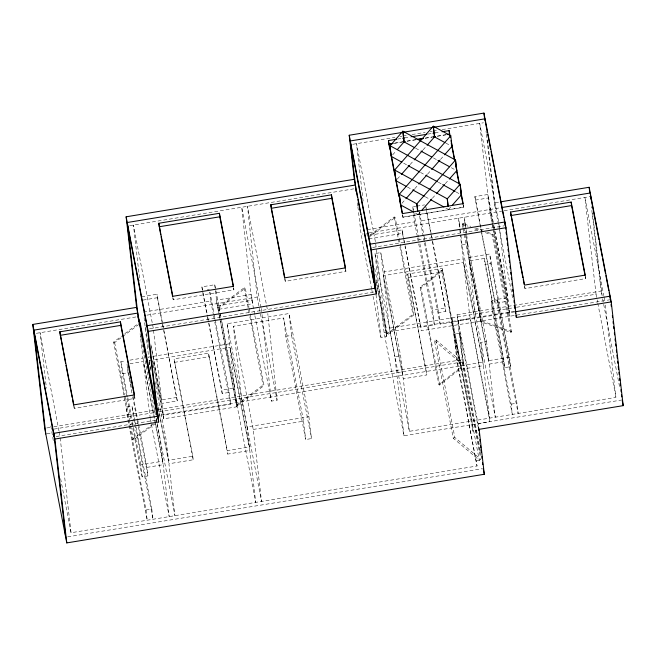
<?xml version="1.0" encoding="UTF-8"?>
<svg xmlns="http://www.w3.org/2000/svg" width="656" height="656" viewBox="0 0 656 656"><rect width="100%" height="100%" fill="white"/><g stroke="black" fill="none" stroke-linecap="round" stroke-linejoin="round"><path stroke-width="0.49" stroke-dasharray="3.28 2.46" d="M401.931 203.303L405.318 199.457M414.789 188.69L418.167 184.844M427.638 174.07L431.025 170.224M440.496 159.457L443.882 155.603M392.616 154.906L396.003 151.069M397.274 179.104L400.668 175.267M410.156 164.508L413.551 160.663M423.046 149.904L426.433 146.067M420.16 212.134L418.126 214.446L417.897 212.503M432.361 198.301L435.756 194.463M445.252 183.705L448.638 179.859M450.59 207.132L448.556 209.444L448.327 207.501M462.8 227.46L462.218 224.45L463.095 223.639L470.828 226.369M464.153 234.487L480.971 321.85L510.909 332.436L492.156 235.028L493.033 234.217L487.244 232.175M480.971 321.85L481.857 321.038L465.03 233.675M510.909 332.436L511.795 331.624L493.033 234.217M441.496 270.297L460.258 367.704L461.102 368.139L439.725 385.047L438.88 384.613L420.119 287.205L441.496 270.297L442.341 270.731L461.381 369.271L483.439 365.646L463.571 262.457L383.407 275.635L389.467 328.156L409.344 431.336L615.927 397.38L604.996 302.646M439.725 385.047L420.963 287.648L442.341 270.731M438.88 384.613L460.258 367.704M134.833 420.89L131.938 405.859L126.149 406.81L127.33 417.044L147.198 520.224L146.017 509.999L113.619 342.079L121.631 336.061M124.829 333.658L139.244 322.834M113.619 342.079L114.652 342.58L121.86 337.159M122.664 336.561L138.678 324.531M249.157 308.279L264.048 385.605L237.62 405.449L236.586 404.949L217.833 307.549L244.253 287.697L245.287 288.197L248.96 307.279M217.833 307.549L218.866 308.041L245.287 288.197M370.107 235.028L394.125 216.98L395.158 217.48L399.028 237.562M368.738 237.324L395.158 217.48M153.201 423.85L132.381 439.479L133.414 439.979L155.029 423.743M236.586 404.949L263.015 385.105L264.048 385.605M386.458 334.232L412.886 314.388L413.92 314.88L387.491 334.732L386.458 334.232L376.019 280.005M436.068 340.038L454.829 437.462L480.856 459.38L479.298 460.176L453.271 438.257L434.51 340.841L436.068 340.038L462.095 361.956L480.471 457.371M434.51 340.841L460.545 362.76L462.095 361.956M453.271 438.257L454.829 437.462M207.37 289.534L209.387 289.198M208.698 323.433L222.204 393.559L229.256 392.378L209.969 292.199M352.748 144.287L394.978 137.342M400.004 136.514L402.013 136.186M403.022 136.022L407.04 135.357M412.066 134.529L425.137 132.381M430.164 131.561L432.181 131.225M433.181 131.061L437.208 130.396M442.234 129.576L483.456 122.795M397.544 139.072L401.595 138.408M404.621 137.908L410.689 136.915M427.876 134.086L431.919 133.422M434.953 132.922L440.004 132.094M394.92 143.074L403.005 141.745M407.048 141.081L416.15 139.589M425.244 138.088L433.337 136.76M437.38 136.095L446.474 134.603M393.928 143.393L402.013 142.065M407.073 141.237L416.166 139.744M425.268 138.244L432.337 137.079M437.396 136.251L446.49 134.759M129.658 225.68L355.806 188.51M413.337 211.847L412.763 206.837L415.724 206.345M416.708 206.181L424.596 204.885M481.455 232.167L474.878 196.62L487.9 194.479L493.689 224.532M475.28 200.113L488.31 197.973L493.32 224.016M402.915 217.103L463.571 207.14M402.53 215.102L402.94 217.267L463.587 207.296L463.275 204.549M512.574 297.742L494.304 202.868L499.355 202.04M367.442 229.616L414.502 221.884L413.452 212.856M424.317 241.974L420.266 220.941L500.454 207.755M371.69 289.329L361.079 234.233L363.096 233.905M369.139 232.913L503.127 210.888M504.128 210.724L590.654 196.497M369.533 235.242L402.095 229.887L403.834 238.923M368.951 238.899L402.497 233.388L402.095 229.887M509.573 357.192L510.663 366.655L504.899 367.606L504.21 361.645L484.341 258.464L469.278 260.94L489.146 364.121L495.28 417.208L461.996 244.983L459.577 224.008L465.35 223.056L464.235 217.275L468.876 257.439L488.745 360.62L509.573 357.192L489.704 254.011L468.876 257.439M372.616 247.468L504.333 225.812M384.113 332.608L470.04 318.513L489.909 421.693L403.981 435.789L384.113 332.608L374.986 253.552L380.775 252.601L400.644 355.782L402.899 375.314L383.03 272.133L380.775 252.601M141.68 296.758L157.005 294.241L177.276 400.898L161.95 403.415L151.733 350.329M202.335 290.378L201.925 286.852L214.75 284.745L215.717 289.755M461.996 244.983L467.769 244.032L465.924 228.05M143.041 300.079L157.407 297.717L157.005 294.241M284.679 278.333L285.253 281.334L345.909 271.363L345.605 268.739M172.84 297.799L173.225 299.808L233.88 289.837L233.684 288.082M383.03 272.133L463.169 258.956L460.414 235.119M143.459 312.125L210.756 301.063L209.731 292.166M36.318 333.322L138.137 316.586M146.878 315.151L257.201 297.012L247.484 206.312L267.361 309.493M409.344 431.336L403.276 378.815L426.851 374.945L407.688 274.036L442.226 268.361L461.381 369.271M504.899 367.606L485.03 264.425L490.795 263.474L489.704 254.011M408.089 277.537L442.628 271.863L442.226 268.361M149.527 328.861L374.666 291.854M149.051 360.579L229.912 347.286L249.78 450.467L227.722 454.091L227.32 450.59L249.378 446.966L229.51 343.785L227.189 323.711L289.042 313.543L308.91 416.724L311.452 438.585L305.671 439.536L285.803 336.348L283.679 317.988L233.364 326.262L241.67 398.249L261.539 501.43L253.232 429.442L233.364 326.262M524.595 286.582L524.98 288.583L585.636 278.611L585.332 275.987M404.022 239.924L420.849 327.287L434.37 325.064L432.632 310.017L445.457 307.91L431.566 235.783M493.517 225.024L508.179 301.153L495.157 303.293L494.747 299.8L507.777 297.66L495.042 231.543M130.979 418.782L122.295 373.699L120.868 361.645L125.878 360.816M129.888 360.16L142.926 358.02L139.892 331.739M150.962 369.098L148.65 357.077L151.675 356.577M152.692 356.413L229.51 343.785M491.278 300.973L511.147 404.153L512.328 414.412L492.459 311.223L491.278 300.973L497.092 300.022L516.961 403.202L518.142 413.452L498.273 310.272L497.092 300.022M285.803 336.348L291.584 335.405L289.042 313.543M514.542 311.887L440.135 324.121L438.798 312.568L445.859 311.411L445.457 307.91M129.913 363.727L143.328 361.522L154.127 417.618M157.161 423.505L174.914 515.665L168.92 463.759L193.192 459.774L174.029 358.865L208.567 353.19L227.32 450.59M479.733 450.524L462.234 359.66L457.052 314.724L601.126 291.034L591.384 206.607M174.43 362.366L208.969 356.692L208.567 353.19M389.467 328.156L515.452 307.443M516.461 307.279L596.058 294.2L584.89 197.448L603.799 295.618M122.295 373.699L128.027 372.756L127.043 364.195M514.575 311.157L458.15 320.431L463.341 365.376M610.523 299.677L421.25 330.796L405.014 246.443M60.623 478.642L71.045 532.738L477.035 466.006L457.658 363.227L454.28 333.953L460.045 333.002L478.421 428.417M73.866 406.367L74.251 408.368L134.906 398.397L134.603 395.773M467.769 244.032L486.531 341.44L480.758 342.383L483.037 362.137L159.039 415.396M403.981 435.789L394.855 356.733L400.644 355.782M176.874 397.421L161.548 399.939L150.946 344.843M222.204 393.559L221.802 390.033L234.618 387.926L221.695 320.809M46.732 427.966L52.8 426.966M53.808 426.802L156.923 409.852M157.94 409.68L462.234 359.66M54.202 429.065L155.193 412.46M159.236 411.796L457.166 362.825L451.976 317.881L471.844 421.062L473.042 431.377L476.879 430.746M457.658 363.227L463.423 362.284L460.045 333.002M46.822 433.846L51.873 433.009M229.256 392.378L230.625 404.244L163.328 415.305L152.52 359.209M489.146 364.121L504.21 361.645M56.195 436.502L156.997 419.93M153.315 364.728L163.729 418.823L236.8 406.81L229.912 347.286M249.378 446.966L247.058 426.892L308.91 416.724M253.232 429.442L303.548 421.177L283.679 317.988M133.217 396.257L146.911 467.384L147.895 475.936L142.163 476.879L140.737 464.825L162.795 461.201L160.408 440.75L157.12 423.678M158.293 407.163L168.518 460.258L192.782 456.264L174.029 358.865M511.147 404.153L516.961 403.202M146.911 467.384L163.196 464.702L154.324 418.618M622.101 399.93L478.019 423.62L478.577 428.483M146.017 509.999L151.807 509.048L135.021 421.89M476.42 460.651L481.225 459.864M67.699 536.862L482.193 468.728M217.636 305.893L252.175 300.251L251.068 294.511L216.529 300.112L218.046 309.411L252.576 303.736L252.175 300.251M373.043 296.348L380.947 337.414L386.72 336.471L375.585 242.687M254.897 315.782L271.338 401.136L277.07 400.193L267.796 313.568M475.649 228.075L482.414 230.461M462.218 224.45L468.007 226.5M474.772 228.887L478.634 230.256M485.391 232.642L492.156 235.028M481.857 321.038L511.795 331.624M420.119 287.205L420.963 287.648M445.875 143.098L450.262 145.501M415.633 148.207L420.094 150.642M433.477 157.965L437.044 159.916M451.32 167.731L454.887 169.683M403.661 163.18L407.212 165.132M420.521 172.446L424.957 174.881M438.265 182.188L441.816 184.139M456.01 191.929L460.446 194.373M407.409 187.009L411.87 189.445M425.252 196.767L429.713 199.211M445.777 207.993L448.45 209.461L448.228 207.517M415.387 213.02L418.02 214.463L417.798 212.519M603.987 296.619L604.758 300.628M601.126 291.034L602.044 295.799M602.618 298.751L619.977 388.91M596.058 294.2L597.6 302.211M597.796 303.211L615.927 397.38M585.25 276.611L585.636 278.611M498.585 221.433L479.684 123.262L490.048 213.036L509.917 316.217L498.781 222.433M493.886 225.533L494.845 230.543M489.638 209.535L492.533 224.557M492.73 225.566L493.689 230.568M493.886 231.576L509.507 312.715M490.795 263.474L510.663 366.655M474.878 196.62L494.747 299.8M481.652 233.175L495.157 303.293M463.185 205.139L463.587 207.296M463.095 223.639L463.677 226.648M463.874 227.657L464.842 232.675M462.988 228.468L463.956 233.487M459.577 224.008L458.462 218.227L460.299 234.118M463.169 258.956L483.037 362.137M457.052 314.724L479.118 429.327M463.423 362.284L479.667 446.646M479.864 447.654L480.446 450.664M479.93 451.533L480.504 454.534M460.545 362.76L479.298 460.176M454.28 333.953L473.042 431.377M457.166 362.825L477.035 466.006M426.162 207.731L431.369 234.774M426.564 211.232L432.165 240.285M432.353 241.285L445.859 311.411M419.512 212.396L423.948 235.43M424.137 236.439L425.104 241.441M425.301 242.449L438.798 312.568M424.506 242.974L440.135 324.121M412.763 206.837L418.544 236.89M418.741 237.89L419.127 239.891M419.897 243.901L432.632 310.017M414.502 221.884L417.396 236.914M417.585 237.915L418.553 242.925M418.741 243.925L434.37 325.064M402.497 233.388L403.653 239.415M403.85 240.416L404.235 242.425M407.688 274.036L426.851 374.945M399.217 238.563L413.92 314.88M394.125 216.98L398.184 238.071M398.381 239.071L399.151 243.089M399.93 247.107L412.886 314.388M383.407 275.635L403.276 378.815M375.388 241.679L356.487 143.508L363.121 201.007M374.986 253.552L394.855 356.733M374.732 268.452L387.491 334.732M366.852 233.29L367.426 236.291M376.298 282.375L386.72 336.471M371.886 290.337L372.272 292.338M345.523 269.362L345.909 271.363M291.584 335.405L311.452 438.585M261.014 307.434L241.728 207.263L251.469 297.955L254.708 314.782M261.211 308.443L261.924 313.502M257.201 297.012L277.07 400.193M244.253 287.697L249.091 312.805M249.862 316.823L263.015 385.105M233.495 287.836L233.88 289.837M227.189 323.711L247.058 426.892M215.906 290.756L221.507 319.808M218.866 308.041L219.637 312.059M219.826 313.068L220.793 318.086M220.99 319.087L237.62 405.449M235.84 399.201L255.709 502.389L249.78 450.467M236.8 406.81L216.931 303.63L215.439 290.706M210.756 301.063L213.462 315.085M213.651 316.085L214.619 321.096M214.807 322.096L230.625 404.244M201.925 286.852L202.893 291.863M203.089 292.863L207.526 315.905M207.714 316.905L208.682 321.916M208.87 322.916L221.802 390.033M202.72 292.379L207.353 316.422M207.542 317.422L208.51 322.432M208.969 356.692L227.722 454.091M157.407 297.717L162.417 323.761M162.614 324.769L163.574 329.771M163.77 330.78L177.276 400.898M153.274 328.246L133.406 225.065L139.867 281.039M150.962 346.319L151.536 349.32M152.545 360.726L153.119 363.727M148.363 347.418L145.435 325.417M154.939 381.562L155.521 384.572M155.71 385.58L166.157 439.799L168.518 460.258M157.522 403.161L158.096 406.162M149.24 361.579L151.175 371.599M158.309 408.663L168.92 463.759M156.202 418.495L156.973 422.505M142.926 358.02L155.464 423.136M155.652 424.137L162.795 461.201M150.281 418.438L143.328 361.522M150.478 419.438L151.249 423.448M151.438 424.448L169.191 516.608L163.196 464.702M134.521 396.396L134.906 398.397M127.617 367.204L129.158 375.216M129.355 376.216L129.937 379.225M130.126 380.226L130.708 383.235M130.897 384.236L132.053 390.246M128.027 372.756L132.463 395.798M132.66 396.798L137.096 419.84M137.284 420.84L138.252 425.851M138.449 426.851L147.895 475.936M120.868 361.645L127.625 396.708M127.813 397.708L132.25 420.75M132.446 421.751L140.737 464.825M131.749 422.784L142.163 476.879M114.652 342.58L124.706 394.789M124.902 395.798L130.511 424.916M130.7 425.924L133.414 439.979M58.974 430.877L40.065 332.707L46.428 388.196M59.163 431.878L59.942 435.887M53.292 440.578L50.594 424.514M155.382 414.633L141.442 341.341M156.161 418.651L156.932 422.669M140.86 336.348L141.327 340.341M592.598 213.339L602.11 295.733M524.677 285.959L524.98 288.583M487.49 139.99L495.411 208.583M486.039 131.249L486.268 133.266M486.391 134.275L494.304 202.868M484.341 258.464L485.03 264.425M486.531 341.44L488.745 360.62M483.439 365.646L489.507 418.159L469.63 314.978L463.571 262.457M465.35 223.056L465.809 227.05M469.278 260.94L475.403 314.027M425.687 205.599L425.99 208.231M419.045 210.346L420.266 220.941M402.62 214.52L402.94 217.267M376.027 294.741L380.947 337.414M357.446 202.737L357.799 205.787M357.914 206.796L361.079 234.233M303.548 421.177L305.671 439.536M284.95 278.71L285.253 281.334M214.75 284.745L215.324 289.714M192.782 456.264L193.192 459.774M173.028 298.054L173.225 299.808M153.512 330.28L163.729 418.823M144.099 317.668L144.566 321.711M144.681 322.719L148.65 357.077M149.281 362.612L149.519 364.654M154.693 409.434L155.046 412.485M151.807 509.048L152.987 519.273L133.119 416.093L131.938 405.859M73.948 405.744L74.251 408.368M60.172 437.905L71.045 532.738M262.031 314.519L271.338 401.136"/><path stroke-width="0.98" d="M405.99 198.686L414.108 189.461M418.848 184.074L426.966 174.84M431.697 169.453L439.823 160.22M444.555 154.841L452 146.378M390.025 145.78L402.915 131.175L404.145 141.844L397.364 149.527M401.341 174.496L409.483 165.271M414.231 159.892L422.366 150.675M427.113 145.296L434.575 136.842L433.337 126.173L394.691 169.978L395.806 179.67M421.513 210.601L431.689 199.071M436.437 193.692L444.571 184.475M449.319 179.096L456.781 170.642L455.543 159.974L416.888 203.778L417.79 211.535M451.943 205.599L461.439 194.84L460.209 184.172L447.318 198.776L448.22 206.533M611.22 301.891L623.2 405.646L479.118 429.327L484.308 474.272L66.781 542.906L54.874 439.044L158.662 421.988L148.207 331.411L376.372 293.904L354.297 179.293L349.213 135.243L483.939 113.094L506.014 227.706L516.379 317.479L611.22 301.891L589.154 187.28L500.364 201.876M392.919 143.566L388.869 144.23L388.45 140.573L396.536 139.236M402.604 138.244L404.621 137.908M411.697 136.743L426.867 134.259M432.927 133.258L434.953 132.922M442.029 131.766L449.106 130.601L450.451 137.604M392.895 143.41L388.852 144.074L389.82 149.076M403.005 141.745L405.031 141.409M417.159 139.416L423.227 138.424M433.337 136.76L435.354 136.432M447.482 134.431L449.508 134.103M403.022 141.901L405.047 141.573M417.175 139.572L423.243 138.58M433.354 136.915L435.371 136.587M447.507 134.587L449.524 134.259L449.106 130.601M158.662 421.988L136.596 307.377L126.132 216.8L354.297 179.293M355.396 185.008L127.239 222.515L138.49 319.62M158.76 223.27L219.416 213.298L233.479 286.336L172.823 296.299L158.76 223.27L160.704 234.774M270.789 204.795L331.444 194.832L345.507 267.861L284.852 277.832L270.789 204.795L271.092 207.427M331.444 194.832L331.846 198.333L271.19 208.296L272.929 217.308M159.162 226.771L219.817 216.8L219.416 213.298M501.463 207.591L590.252 192.995L590.958 199.096M510.516 212.044L571.171 202.073L585.234 275.11L524.579 285.081L510.516 212.044L519.593 260.571M510.917 215.545L571.573 205.574L571.171 202.073M376.372 293.904L371.288 249.854L506.014 227.706M66.781 542.906L44.706 428.294L32.8 324.433L136.596 307.377M137.735 313.084L33.899 330.148L45.805 434.01M59.778 331.829L120.433 321.866L134.496 394.896L73.849 404.867L59.778 331.829L65.584 363.35M60.188 335.339L120.835 325.368L120.433 321.866M375.265 288.189L147.108 325.696L157.563 416.273M65.682 537.19L53.767 433.329L157.604 416.265M450.779 135.792L433.239 126.19L434.469 136.858L444.998 142.614M414.748 147.715L404.039 141.86L402.809 131.192L455.444 159.99L456.674 170.658M420.988 151.134L431.697 156.989M437.937 160.408L449.54 166.755M391.238 156.366L401.89 162.212M408.098 165.624L419.635 171.954M425.842 175.365L437.38 181.704M442.702 184.623L455.125 191.445M395.814 180.662L406.523 186.517M412.763 189.937L424.358 196.283M430.607 199.695L443.989 207.017M400.472 204.861L413.633 212.06M590.654 196.497L598.953 239.571M599.338 241.58L602.233 256.603M602.618 258.612L605.513 273.634M605.898 275.635L608.793 290.665M609.178 292.666L610.523 299.677M622.282 400.882L623.2 405.646M571.573 205.574L585.062 275.61M519.978 262.572L522.865 277.578M523.25 279.579L524.21 284.581M485.465 122.467L487.392 132.487M487.777 134.488L490.672 149.519M491.057 151.52L493.952 166.542M494.337 168.551L497.232 183.573M497.617 185.582L500.512 200.605M500.897 202.606L503.792 217.636M504.177 219.637L505.333 225.648L504.915 221.99L370.181 244.139L375.47 289.944M515.641 313.675L515.28 311.764L610.121 296.176L610.711 301.26M516.01 315.577L516.379 317.479M451.033 140.605L454.69 159.613M455.658 164.615L459.315 183.623M460.274 188.625L463.169 203.631L402.513 213.602L388.45 140.573M451.238 143.106L454.518 160.113M456.445 170.117L459.159 184.279M461.07 194.127L463.013 204.295M483.21 468.556L484.308 474.272M390.976 155.078L394.461 173.241M395.806 180.244L398.889 196.251M400.414 204.098L402.169 213.257M349.213 135.243L371.288 249.854M350.739 144.615L370.607 247.796M355.806 188.51L357.536 197.522M357.922 199.531L360.816 214.553M361.202 216.562L364.096 231.584M364.482 233.585L367.376 248.616M367.762 250.617L370.656 265.647M371.042 267.648L373.936 282.679M374.322 284.679L375.478 290.69M331.846 198.333L345.335 268.361M273.314 219.309L276.201 234.315M276.586 236.316L279.481 251.322M279.866 253.323L282.752 268.329M283.138 270.329L284.483 277.332M219.817 216.8L233.306 286.836M161.089 236.775L163.984 251.781M164.369 253.782L167.255 268.788M167.641 270.789L172.651 296.799M126.132 216.8L148.207 331.411M127.641 226.017L147.51 329.197M140.048 322.235L158.416 417.626M157.62 417.765L138.137 316.586L139.228 322.367M120.835 325.368L134.324 395.396M65.969 365.351L68.855 380.357M69.241 382.358L72.127 397.364M72.513 399.365L73.669 405.367M32.8 324.433L54.874 439.044M34.309 333.65L54.177 436.83L53.767 433.329M139.343 323.367L139.58 325.36M611.064 304.318L611.294 306.352M612.351 315.503L612.589 317.537M613.057 321.604L613.294 323.646M613.647 326.696L613.877 328.73M614.352 332.797L614.582 334.831M615.057 338.898L615.287 340.931M615.64 343.99L615.877 346.024M616.345 350.091L616.583 352.124M616.935 355.175L617.288 358.225M617.64 361.276L617.87 363.317M618.223 366.368L618.575 369.418M618.928 372.469L619.166 374.502M619.633 378.569L619.871 380.603M620.223 383.662L620.453 385.695M620.929 389.762L621.158 391.796M621.511 394.846L621.749 396.88M589.154 187.28L589.736 192.364M505.497 227.033L505.727 229.051M506.079 232.076L506.309 234.094M506.776 238.128L507.006 240.145M507.359 243.171L507.588 245.188M508.056 249.223L508.293 251.24M508.753 255.282L508.99 257.3M509.335 260.325L509.573 262.343M510.04 266.377L510.27 268.394M510.737 272.429L510.967 274.446M511.319 277.472L511.549 279.489M512.016 283.523L512.246 285.54M512.713 289.575L512.951 291.592M513.295 294.618L513.533 296.635M513.992 300.669L514.23 302.687M514.575 305.712L514.927 308.738M485.506 122.844L485.046 118.81L350.312 140.958L355.7 187.632M483.939 113.094L484.759 120.155M461.332 194.857L460.102 184.188L390.008 145.698L391.148 155.472M452.017 146.46L450.77 135.71L399.348 194.176L400.578 204.844M478.577 428.483L478.823 430.607M479.175 433.608L479.405 435.6M479.864 439.594L480.094 441.595M480.553 445.588L480.782 447.589M481.135 450.582L481.365 452.583M481.824 456.576L482.053 458.569M482.513 462.57L482.75 464.628M448.114 206.55L447.22 198.793L394.584 169.994L395.699 179.695M417.683 211.552L416.79 203.795L399.242 194.192L400.365 203.893M355.921 189.527L356.159 191.56"/></g></svg>
